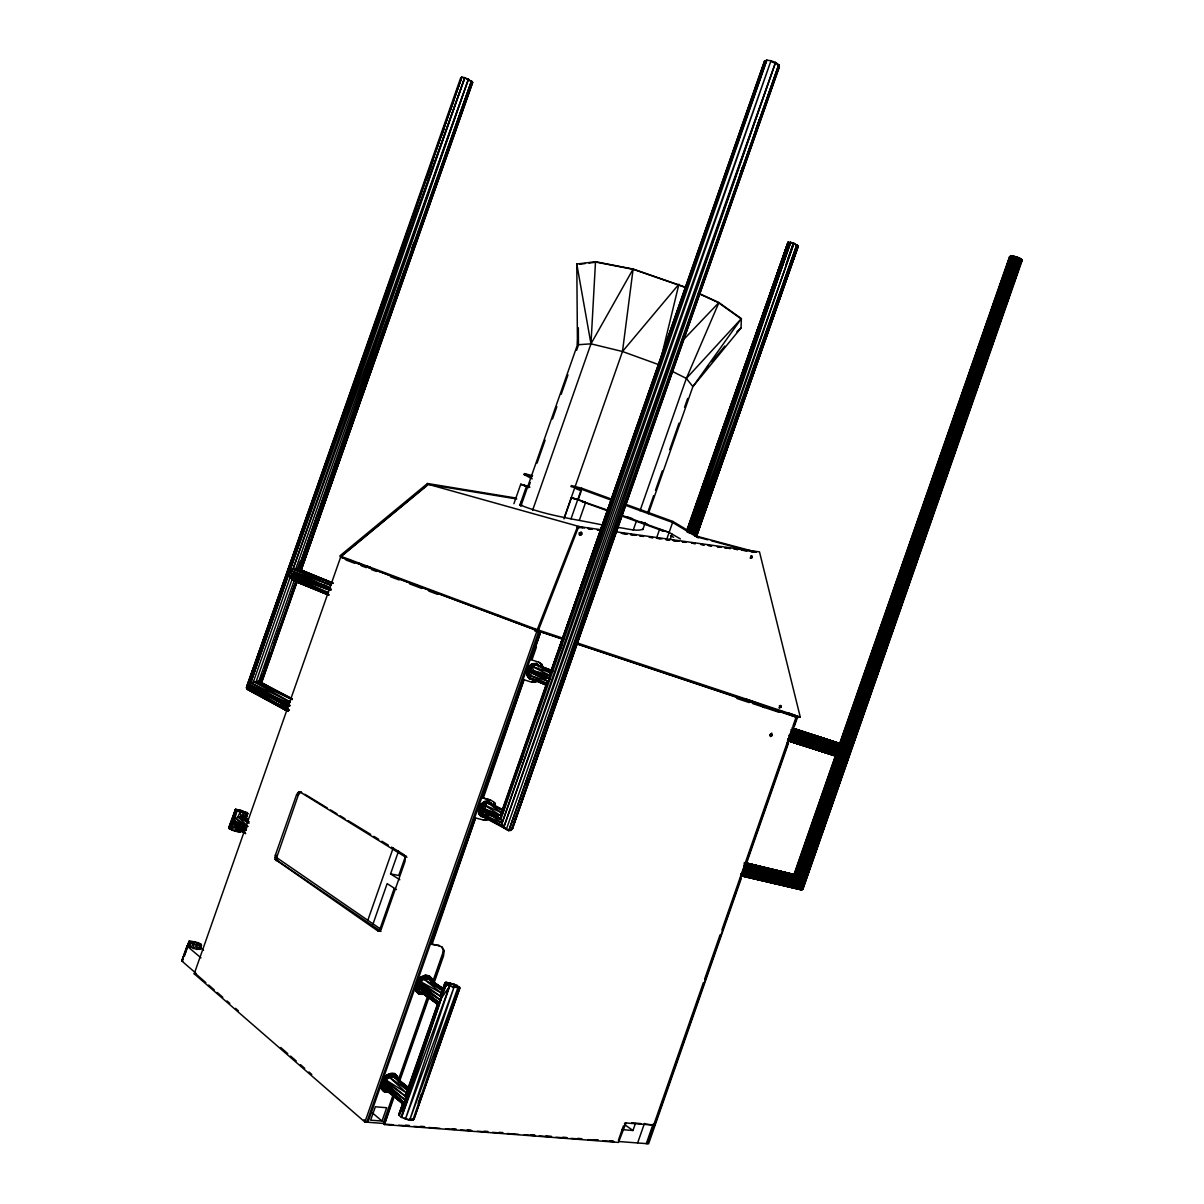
<?xml version="1.0" encoding="UTF-8"?>
<svg xmlns="http://www.w3.org/2000/svg" width="1204" height="1204" viewBox="0 0 1204 1204"><rect width="100%" height="100%" fill="white"/><g stroke="black" fill="none" stroke-linecap="round" stroke-linejoin="round"><path stroke-width="1.5" d="M531.295 668.942L530.242 665.646L526.976 670.748L527.021 675.354L529.173 678.74L532.755 679.854L529.64 678.574L527.021 675.354L526.976 670.748L529.053 666.399L532.619 663.705L536.487 663.524L539.467 665.872L536.382 663.916L532.619 663.705C526.885 664.804 524.899 679.974 530.798 677.566M542.387 674.406L541.063 676.513L541.619 674.089L549.746 675.339L550.077 678.8L546.631 683.285L501.315 812.655C499.374 819.202 502.459 827.645 508.795 830.594L510.947 830.369L512.468 828.653L779.349 66.671L778.762 64.73L775.557 62.457L770.981 60.727L766.767 60.2L764.555 61.073L549.746 675.339L542.387 674.406L533.297 670.703L532.364 671.847C534.907 677.13 545.186 676.377 550.077 678.8C541.394 669.304 535.915 676.723 547.73 681.088L500.623 815.559L492.511 813.663L492.165 816.056L500.894 819.247L766.767 60.2L502.068 823.16L480.411 813.121L480.802 808.501L483.466 804.422L487.394 802.451L503.453 809.946M488.809 804.061L488.267 801.157L491.337 803.279L488.162 801.548L484.309 801.578L480.697 804.453L478.59 808.832L478.665 813.332L480.908 816.523L484.339 817.019M552.245 670.643L535.705 664.548L531.852 666.309L534.185 671.802L533.598 673.051L528.812 675.008L530.783 678.589L545.397 684.805M492.737 816.177C496.454 811.33 484.234 809.419 480.802 808.501C486.04 814.265 493.836 816.583 500.894 819.247L493.008 813.663M490.72 803.113L488.267 801.157L484.971 801.729L480.697 804.453L478.59 808.832L478.665 813.332L481.374 816.327L482.518 815.349L480.321 810.593L481.073 807.493L482.954 804.844L488.147 803.098M483.466 804.422L500.623 815.559L485.257 809.449L484.038 809.856C485.167 816.643 486.822 804.377 483.466 804.422L501.315 812.655L502.851 810.969L487.394 802.451L501.315 812.655M432.552 982.283L431.649 978.325L429.06 975.767L421.265 976.775L417.773 980.116L440.544 996.295L444.938 982.885L441.356 993.059L417.773 980.116L425.313 975.21L427.164 975.616L427.766 978.325L442.997 991.058L445.977 982.163L457.159 985.293L459.808 988.138L413.95 1119.193L412.822 1120.277L409.631 1120.277L401.489 1117.372L399.141 1115.416L399.096 1113.926L402.663 1103.496L405.643 1100.426L446.293 984.36L444.938 982.885L445.977 982.163L441.356 993.059L440.709 1000.283L401.489 1117.372L406.395 1092.856L437.624 1003.7L449.619 986.136L459.808 988.138L412.822 1120.277L457.671 988.394L409.631 1120.277L453.878 987.641L405.402 1119.193L449.619 986.136L446.293 984.36L440.544 996.295L417.051 982.193L421.265 976.775L425.313 975.21L429.06 975.767L431.649 978.325L432.552 982.283L443.885 949.941M488.267 801.157L484.309 801.578L481.886 803.64L482.909 807.041L479.628 806.831C478.304 809.72 478.47 815.093 481.374 816.327M384.001 1079.371L382.601 1080.47L405.643 1100.426L399.141 1115.416L403.506 1102.051L384.046 1086.008L380.78 1085.692L381.743 1089.575L384.422 1091.938L388.23 1092.299L384.422 1091.938L381.487 1087.964L384.226 1079.04L389.494 1077.279L406.395 1092.856L383.339 1078.393L386.86 1074.946L392.865 1073.547L393.422 1076.361L408.111 1090.674L427.104 1036.433M648.369 513.747L692.887 386.604L741.032 327.924L741.363 318.608L718.923 302.58L698.922 293.385M741.679 875.88L801.187 889.801L802.978 888.958L803.203 885.873L848.579 753.523L846.698 749.023L791.479 731.475L789.237 737.901L844.29 755.931L848.579 753.523L1021.88 259.628L1018.569 257.656L1013.678 256.271L1009.584 256.618L839.128 745.156M789.508 737.209L790.998 734.922L795.257 735.162L848.113 752.018L1019.984 258.303L847.481 750.498L791.419 733.206L808.336 739.391C810.789 741.664 804.453 741.167 808.366 741.453L847.27 754.441L802.391 883.059L803.203 885.873L742.928 872.072L740.731 874.375L802.541 889.515L1021.88 259.628L802.556 888.04L828.518 813.452M794.745 737.284L795.889 736.156L795.257 735.162L795.663 736.803L794.745 737.284L847.27 754.441L790.26 736.532L795.408 737.209L848.579 753.523L808.546 739.467M460.244 114.862L470.914 84.762L300.624 571.689L472.675 82.339L464.789 77.643L287.831 571.99L288.584 574.88L328.903 589.855C330.679 585.701 327.533 591.841 329.761 588.003M790.26 736.532L845.825 755.254L801.744 881.584L744.087 868.746L761.951 874.164L802.391 883.059L800.961 880.124L744.177 866.97L742.928 872.072L803.324 887.107L741.92 873.412L803.249 888.146L740.731 874.375L802.978 888.958L1022.241 260.214M438.527 1002.059L418.495 987.701L415.41 986.874L416.75 985.835L418.601 986.242L438.527 1002.059L405.522 1096.272L383.339 1078.393L390.984 1073.231L394.777 1073.607L397.711 1077.625L396.974 1078.694L395.424 1076.271L392.82 1075.202C386.439 1075.142 382.857 1081.884 383.068 1087.558L384.633 1089.981L391.285 1093.292M578.251 328.195L577.453 344.795L520.82 506.297M580.433 533.462L579.109 534.561L580.764 534.155L580.463 532.74L581.427 532.424L581.833 534.335L579.636 535.012L580.764 534.155C583.443 534.38 578.176 535.058 581.321 534.501L579.636 535.012M328.903 589.855L319.226 585.896L318.774 584.798L319.918 583.91L318.985 585.821L287.831 571.99L250.703 682.638L246.865 686.054L247.106 689.245L287.846 711.338L247.106 689.245M761.696 873.683C763.742 875.654 758.701 875.639 760.642 875.579L803.203 885.873L759.89 875.383L761.47 875.639L761.831 873.833L748.045 870.402L743.666 870.492L742.206 872.719M492.165 816.056L492.602 813.799L483.782 808.065M748.241 870.492C743.651 878.273 781.516 873.833 748.045 870.402L802.391 883.059L744.087 868.746L747.518 870.537C744.96 873.382 749.174 872.825 748.045 870.402M427.164 975.616L430.159 977.031L431.92 979.981L431.213 980.974L429.708 978.446L427.134 977.242L424.004 977.603L420.948 979.469L417.728 986.031L417.487 989.357L419.007 991.87L421.596 993.059L424.711 992.683L418.766 993.917L416.132 991.389L415.214 987.4L423.898 979.078L429.708 978.446L431.724 982.705M685.588 287.259L633.123 269.049L595.513 261.719L590.968 343.832L532.574 510.376M541.83 674.18L540.912 675.068C539.257 672.088 529.263 674.36 533.839 670.824L549.746 675.339L766.767 60.2M245.992 830.158L233.38 822.738L229.392 828.834L232.673 819.518L240.845 816.357L243.374 816.478L245.827 818.524L247.813 813.422L240.093 812.098L235.337 809.705L232.673 819.518L233.38 822.738L234.84 825.643L239.039 828.849L238.708 832.114L240.875 832.22L241.116 828.653L238.708 832.114L231.86 830.098L228.715 827.916L235.653 809.148L247.091 812.549L247.813 813.422L245.977 818.464M484.158 811.767C484.76 805.867 484.836 814.039 480.411 813.121L482.458 816.508L508.795 830.594L778.762 64.73L512.468 828.653L513.145 825.733M288.268 706.477L287.636 704.912L289.547 704.822M423.522 976.038L423.898 979.078L441.356 993.059M541.619 676.618L542.402 675.67L550.077 678.8L541.063 676.513L540.912 675.068M247.994 819.563L243.374 816.478L243.659 813.167L240.845 816.357L248.28 820.541M287.651 706.477L287.891 704.596L250.703 682.638L288.584 574.88L319.226 585.896L287.831 571.99L293.023 569.101L464.789 77.643L461.794 77.191L248.37 684.233L287.906 706.537L278.335 701.496L278.726 699.509L279.945 699.93L279.945 701.887M546.631 683.285L530.783 678.589L546.962 685.076L546.631 683.285L528.812 675.008L529.218 670.312L531.852 666.309L550.348 672.69L551.793 671.26L535.705 664.548L550.348 672.69L673.382 323.545M400.902 1101.6L380.961 1085.165L382.315 1084.112L382.059 1082.035L384.934 1080.033L384.226 1079.04L386.86 1074.946L389.163 1074.119L389.494 1077.279C385.4 1079.762 382.36 1085 385.175 1089.575L402.663 1103.496L384.046 1086.008L381.487 1087.964L380.78 1085.692M764.284 706.372L764.179 707.44L762.794 705.875L765.714 706.868M791.404 730.813L790.998 734.922L794.535 737.209M744.102 866.278L743.666 870.492L747.082 872.313L803.203 885.873L761.711 875.504L761.485 873.592L748.361 870.612L747.518 872.554M289.637 706.206L288.358 704.475L287.906 706.537M287.425 706.131L278.575 701.541L278.32 699.945L279.268 699.569L248.37 684.233L278.365 701.3L288.057 708.9M432.958 983.788L442.921 955.389L443.493 950.784L441.958 947.096L444.125 951.22L443.554 955.81L433.696 983.939M564.27 517.63L622.483 351.508L633.123 269.049L590.968 343.832L577.453 344.795L576.791 264.037L595.513 261.719M200.421 947.337L200.857 944.147L198.434 942.747L189.329 940.986L182.286 960.009L183.369 959.422M329.098 587.988L320.144 584.346L318.985 585.821L319.06 584.151L328.662 588.621L329.369 587.838M245.827 818.524L246.534 813.663L243.374 816.478M195.951 973.253L181.729 960.927L186.981 946.013L188.155 946.178L190.488 943.153L190.322 947.473L193.558 944.523L193.438 948.647L197.14 945.516L196.673 949.384L200.09 945.802L199.142 949.489L201.474 945.29L193.558 944.523L188.908 941.829L188.155 946.178L196.673 949.384L200.195 948.933L201.474 945.29L200.857 944.147M279.779 699.9L288.313 704.521M795.137 737.089L795.468 735.238M278.29 700.924L278.591 699.554L248.37 684.233L278.335 701.496M808.215 741.318L808.787 739.993L807.839 741.513M542.688 674.707C536.006 670.718 535.058 672.404 531.34 672.84M485.859 809.825L485.694 812.128L482.985 811.15M486.145 817.365L482.458 816.508L503.994 826.696L770.981 60.727L502.068 823.16L491.834 815.605L492.602 813.799M415.214 987.4L417.683 992.683L420.708 994.068L424.35 993.631L418.766 993.917L416.132 991.389L418.435 981.109M276.619 857.715L298.321 795.031L300.488 792.247L301.662 792.322L298.773 791.856L296.59 794.64L275.31 855.246L275.084 859.31L377.77 930.873L380.961 931.399L277.612 860.83L276.619 857.715L274.888 857.383M320.038 585.43L320.821 584.271L318.142 583.88L320.55 584.407M246.052 817.11L247.091 812.549L246.007 815.65M419.955 978.205L420.948 979.469L420.452 982.103L418.826 982.84L418.495 987.701L419.594 991.374L437.624 1003.7L418.495 987.701L415.907 989.748M659.852 363.111L678.921 284.204L622.483 351.508L590.968 343.832L576.791 264.037M530.678 676.016L529.173 675.489L529.444 669.439L533.808 665.406L533.267 663.901L530.242 665.646M278.35 701.27L279.042 699.509M464.789 77.643L290.194 570.29L329.61 587.853L328.662 589.779L328.662 588.621M807.252 740.927L807.749 739.482L795.573 735.403L808.336 739.391L808.531 741.318L847.27 754.441L794.309 737.044L794.745 735.268L791.419 733.206L848.113 752.018L1021.112 258.98L1013.994 256.317L1009.494 256.888M742.928 872.072L760.537 875.489L760.973 873.728M806.755 741.107L807.493 741.363L807.327 739.015M245.736 826.546L235.051 817.998L236.992 810.804L232.673 819.518L246.218 830.038M288.614 705.98C290.465 699.735 251.455 690.524 248.37 684.233L278.274 700.577M287.681 706.281L278.952 701.481L279.463 700.307L287.891 704.596M806.906 741.137L795.408 737.209L795.724 735.794L807.432 740.024L795.483 736.637M533.267 663.901L536.487 663.524L536.382 665.421M764.45 707.576L764.736 706.597L762.794 705.875M328.587 589.012C306.523 583.293 328.662 582.104 330.483 590.065M528.812 675.008L547.73 681.088L532.996 673.202C531.024 672.193 534.531 669.078 534.079 672.283M232.071 820.932L235.141 810.819M185.642 952.334L188.908 941.829M229.392 828.834L235.337 809.705M765.879 62.563L766.361 61.088M184.453 956.066L189.329 940.986L182.286 960.009M429.708 978.446L430.159 977.031M408.562 1088.055L396.447 1077.956L394.777 1073.607L389.163 1074.119M690.644 533.252L790.592 242.335L793.933 243.283L798.282 245.947L696.634 536.066M413.95 1119.193L459.612 986.994L448.189 1018.704M330.995 585.219L293.023 569.101L468.506 79.028L298.276 568.92L332.68 582.947M484.429 811.827L480.411 813.121L503.994 826.696L775.557 62.457L508.795 830.594L489.381 819.262M687.273 532.409L788.108 242.185L790.592 242.335L689.109 533.161M699.659 498.321L706.447 478.786M718.803 443.283L720.654 437.955M727.442 418.435L730.527 409.556M742.868 374.053L754.592 340.311M758.294 329.67L780.523 265.753M787.928 244.457L742.657 373.767M791.585 248.686L793.436 243.358L790.411 242.591M693.143 534.034L793.933 243.283L691.728 533.553M695.686 535.991L796.867 244.668L694.106 534.486M897.07 582.886L900.156 574.007M923.588 506.478L931.595 483.361M941.453 454.931L956.864 410.504M959.332 403.4L964.886 387.402M967.971 378.507L982.148 337.647M985.85 326.976L1009.268 259.447L985.805 326.781M791.479 731.475L847.481 750.498L1018.569 257.656L846.698 749.023L841.897 744.192L792.443 728.179L841.43 744.057L1010.969 256.091L840.226 744.087L823.596 739.512M802.12 860.348L803.971 855.021M841.43 744.057L1012.188 256.091L842.364 744.403L793.165 728.54L843.854 745.442L1015.303 256.602L844.862 746.45L791.194 729.865L846.698 749.023L1016.974 257.069L844.862 746.45L792.322 729.052L843.854 745.442L1013.678 256.271L842.364 744.403L792.051 727.893M835.892 786.618L843.869 763.562M290.074 702.022L250.703 682.638L461.794 77.191L460.68 77.869L246.429 687.815L287.952 711.278M332.786 583.413L293.023 569.101L298.276 568.92L471.532 80.819L300.518 571.539L472.675 82.339L471.547 82.986M538.459 666.881L538.88 665.677L536.487 663.524M600.931 573.586L513.762 823.957L779.349 66.671M607.117 555.827L617.622 525.651M621.941 513.22L626.276 500.789M631.212 486.582L642.966 452.839M654.088 420.888L659.657 404.905M687.349 529.865L788.108 242.185L687.063 530.633M688.658 528.436L699.193 498.26M702.925 487.605L708.509 471.637M711.609 462.757L720.293 437.91M727.126 418.39L740.144 381.111M742.627 374.023L781.095 263.977M696.604 535.584L798.282 245.947L696.348 536.593M618.389 1140.323L623.461 1125.785M393.783 1095.64L384.437 1124.566L618.465 1142.415L626.02 1122.986L654.524 1125.183L796.882 717.479M771.764 734.244L770.68 733.898L770.68 735.915L771.614 735.975L772.05 734.711L770.68 733.898L769.898 735.509L771.087 736.171L769.898 735.509M621.731 1129.578L632.973 1130.511L635.441 1123.422M770.545 736.592L771.779 733.04M637.623 1142.957L644.441 1123.422M646.307 1143.619L653.125 1124.1M647.165 1143.695L703.392 982.63M704.641 979.093L720.082 934.846M721.918 929.834L791.148 731.325M796.085 717.163L792.924 726.223L794.249 726.659L797.409 717.599L780.297 711.368M793.933 874.766L835.817 754.712M835.997 754.788L794.008 875.127L797.153 875.669L800.961 880.124L844.29 755.931L788.018 738.94L841.25 756.789L844.29 755.931M839.594 744.478L1010.081 256.271L840.226 744.087L794.61 729.504M794.61 875.248L805.145 845.057M806.394 841.506L814.446 818.419M816.297 813.091L826.832 782.901M833.033 765.127L836.133 756.247M842.544 737.886L864.156 675.865M869.092 661.688L895.024 587.266M896.875 581.938L912.316 537.646M914.784 530.558L938.262 463.224M941.347 454.359L984.571 330.317M806.755 841.31L814.807 818.223M824.725 789.809L831.543 770.274M833.394 764.946L835.26 759.619M851.363 713.445L856.932 697.462M869.333 661.944L878.619 635.321M887.303 610.458L892.871 594.475M897.206 582.044L899.072 576.716M915.175 530.543L920.759 514.559M933.145 479.041L942.431 452.403M949.866 431.107L954.2 418.676M959.784 402.693L962.884 393.813M977.753 351.192L984.571 331.657M1006.243 269.5L995.723 299.691L1005.039 273.037M836.765 756.157L795.347 874.826L746.721 863.163L795.769 874.932L837.126 756.398L836.238 755.54L794.61 874.841L745.938 863.328L781.516 872.087M1010.969 256.091L841.009 743.997L792.503 728.239M807.568 840.633L799.546 863.689L805.175 847.691M828.548 780.327L831.633 771.448M855.081 704.054L856.932 698.726M872.975 652.613L877.295 640.197M950.106 430.897L955.66 414.928M968.016 379.456L969.867 374.143M977.889 351.086L979.74 345.759M825.733 752.109L834.477 754.968L789.99 741.077L837.563 756.609L796.205 875.112L745.396 862.801M841.897 744.192L1012.188 256.091M841.25 756.789L788.439 740.144L839.85 756.925L798.132 876.497L744.222 863.087L796.672 875.353L838.059 756.759L841.25 756.789L799.125 877.535L743.906 865.3L800.961 880.124M1016.974 257.069L845.825 747.669L791.194 729.865M760.988 875.729L803.203 885.873L761.65 875.579L802.887 884.519L1021.112 258.98L1022.271 260.41L1020.977 261.163M806.183 875.639L808.034 870.326M814.235 852.567L816.086 847.24M817.937 841.912L824.755 822.392M834.673 793.918L836.539 788.59M879.236 666.173L882.442 657.173M896.092 618.119L900.426 605.687M941.995 486.702L946.103 474.436M957.496 442.319L963.08 426.336L961.108 431.634M977.964 383.715L981.064 374.835M987.581 355.496L991.915 343.065M1007.733 298.472L1004.693 307.351M1018.9 266.52L1020.766 261.193M802.195 887.845L810.232 864.773M825.056 822.181L828.156 813.317M831.196 804.573L836.81 788.469M847.932 756.518L855.969 733.447M870.808 690.855L873.893 681.991M875.639 676.994L882.427 657.504M893.669 625.207L900.472 605.687M907.124 586.634L910.209 577.769M916.545 559.544L918.396 554.216M923.784 538.79L926.869 529.941M940.655 490.329L946.209 474.361M951.551 459.055L953.402 453.742M988.86 351.914L991.961 343.035M997.228 327.94L999.079 322.627M831.603 804.573L855.096 737.089M857.564 729.985L873.02 685.588M880.44 664.292L890.945 634.102M894.045 625.222L900.833 605.687M903.316 598.584L917.523 557.738M926.177 532.875L935.463 506.237M942.25 486.702L945.351 477.822M949.053 467.182L953.387 454.751M955.239 449.423L963.275 426.336M971.929 401.474L981.2 374.835M994.805 335.765L999.124 323.334M1021.88 259.628L802.541 889.515L741.228 875.353L801.924 889.801L741.739 875.895L800.765 889.696L799.862 889.259M263.842 641.416L268.191 629.03M279.403 597.154L285.002 581.216M302.415 531.641L304.281 526.329M317.976 487.379L323.575 471.441M333.538 443.102L337.888 430.716M357.799 374.053L360.914 365.203M372.111 333.327L378.959 313.853M387.658 289.065L390.773 280.201M411.934 220.001L416.283 207.615M433.079 159.801L426.246 179.276L433.049 159.846M443.659 129.701L441.793 135.014L443.644 129.731M450.507 110.226L453.607 101.392M426.336 179.471L430.686 167.055M297.644 568.574L300.127 561.485M250.703 682.638L258.8 681.223L294.062 580.945L306.298 585.34M292.166 699.479L258.8 681.223L260.485 682.126L264.88 669.74L260.531 682.141L261.148 683.556L292.166 698.937M274.813 641.371L279.162 628.955L273.624 644.877M299.916 569.943L471.532 80.819M260.485 682.126L296.018 581.035M302.535 562.99L310.632 539.934M319.361 515.101L326.224 495.596M329.339 486.717L333.704 474.301M337.451 463.66L349.295 429.963M354.277 415.771L363.623 389.163M372.352 364.33L377.966 348.362M389.193 316.441L392.308 307.577M399.156 288.057L401.037 282.744M411 254.36L416.614 238.392M424.094 217.111L432.206 194.055L426.547 210.083M442.184 165.67L446.549 153.254M460.259 114.23L462.11 108.932M468.988 89.397L470.854 84.084M260.41 683.586L269.771 656.978M271.622 651.695L292.828 591.375M294.077 587.823L295.943 582.51M300.278 570.199L308.405 547.067M312.137 536.442L323.966 502.79M325.802 497.553L347.008 437.248M348.257 433.711L362.57 392.971M366.317 382.345L378.146 348.678M381.232 339.874L401.188 283.151M402.422 279.599L416.75 238.859M421.716 224.727L432.311 194.581M435.427 185.747L455.353 129.039L445.811 155.602M457.836 121.965L470.93 84.762M261.148 683.556L296.921 581.773M261.298 683.556L297.147 581.562M193.227 945.05L194.416 941.678L200.376 945.02L192.7 943.891L189.961 941.588L194.416 941.678M196.433 946.103L197.622 942.732M584.452 527.999L428.203 484.294L340.973 556.338L537.481 629.722L538.805 631.122L366.814 1122.188L364.902 1122.038L194.22 973.795L340.657 557.076L539.919 631.528L562.945 639.219M367.747 920.473L393.257 847.766M513.912 503.723L520.745 484.204L529.895 487.168M532.213 478.891L524.131 474.572L524.477 473.608L532.604 475.685M372.834 924.446L387.161 883.616L396.387 889.56M399.818 879.763L390.563 873.893L398.554 851.123M519.827 505.304L526.675 485.769M519.993 505.439L521.242 501.902M528.421 487.74L530.272 482.443M537.074 463.058L545.111 440.152M552.516 418.992L556.85 406.651M561.169 394.325L567.972 374.926M576.626 350.259L578.477 344.976L578.341 328.12M379.847 929.383L394.099 888.718M405.582 855.984L398.735 875.489L390.563 873.893M564.014 518.834L571.448 497.628L607.689 510.15M571.027 518.804L581.728 488.237L611.557 499.103M578.612 498.531L580.87 492.09M364.902 1122.038L537.119 630.595L340.657 557.076M539.919 631.528L367.957 1122.263L383.098 1123.437L393.407 1094.03M579.365 520.233L585.58 502.489L577.845 499.329M431.333 944.086L439.34 945.727L431.333 944.086L475.52 817.967L483.391 819.999L487.244 819.819L483.391 819.999M482.563 797.891L490.404 799.983L482.563 797.891L523.966 679.733L531.671 682.186L535.434 682.247L537.902 680.952M530.994 659.687L540.746 631.844L530.994 659.687L538.685 662.185L541.74 664.262L543.486 667.889M431.965 944.508L475.52 817.967M483.225 798.237L523.966 679.733M532.318 658.799L536.397 647.12M381.999 1121.059L386.665 1107.74L375.347 1106.777L370.651 1120.187L381.999 1121.059L372.036 1112.556M397.982 1080.951L427.751 995.964M494.031 806.77L495.356 803.008M398.75 1081.448L428.609 996.22M384.437 1124.566L394.28 1096.438M399.216 1082.381L429.392 996.25M503.483 809.193L506.583 800.329M510.315 789.689L528.947 736.502M534.531 720.549L545.096 690.404M552.41 669.484L556.775 657.083M559.89 648.219L568.589 623.386M576.686 600.329L587.251 570.184M593.482 552.455L605.296 518.758M609.028 508.118L613.393 495.702M617.742 483.301L624.59 463.781M634.538 435.412L642.62 412.355M651.334 387.537L660.665 360.929M668.13 339.663L671.245 330.784M676.844 314.831L679.959 305.966M692.39 270.494L697.989 254.541M709.201 222.62L717.283 199.563M725.997 174.746L727.863 169.418M751.492 102.039L754.607 93.175M613.062 497.237L616.162 488.403M634.689 435.487L639.023 423.131M651.379 387.838L653.23 382.556M502.264 813.994L505.364 805.145M520.324 763.216L523.424 754.351M537.104 715.357L538.971 710.029M560.086 649.754L561.952 644.426M579.35 594.776L581.216 589.463M429.557 1029.435L432.627 1020.676M406.862 1095.535L411.166 1083.239M415.47 1070.958L425.915 1041.114M441.898 995.482L444.968 986.708M446.232 986.211L447.467 982.66L454.495 984.42L458.754 987.355L450.446 986.136L446.202 983.186L447.467 982.66M449.393 986.678L450.642 983.141M506.357 829.315L775.557 62.457M453.261 987.957L454.495 984.42M740.791 172.473L742.657 167.145L739.632 176.07M526.449 784.722L528.315 779.394M564.977 674.692L568.092 665.827M622.784 509.668L625.899 500.804M680.591 344.645L683.691 335.781M510.947 830.369L778.762 64.73M418.194 1103.135L421.265 1094.361M443.388 1031.211L446.458 1022.437M633.229 530.151L636.314 521.332M640.016 510.752L686.355 378.417L718.923 302.58L682.698 340.521M648.068 511.565L653.637 495.657M655.488 490.359L662.29 470.914M669.71 449.709L678.996 423.191M684.564 407.298L687.665 398.449M642.816 529.64L645.284 522.581M657.113 536.427L659.596 529.339L669.123 532.439L680.441 538.956M666.64 539.527L672.961 521.467L625.598 504.22M670.192 539.437L672.043 534.124M687.002 529.775L788.108 242.185M688.688 527.879L697.989 501.315M698.395 500.849L738.925 384.392M773.179 287.906L776.279 279.027M785.986 264.594L793.436 243.358L797.394 245.782L796.461 246.293M695.054 535.675L796.867 244.668M697.432 530.844L699.298 525.531M704.882 509.593L707.982 500.744M716.681 475.956L725.982 449.393M737.164 417.517L742.748 401.594L737.179 417.653M747.097 389.193L751.447 376.807L745.863 392.835M768.212 328.993L756.413 362.63L768.212 329.053M786.212 277.642L776.279 306.132M794.911 252.855L788.078 272.405M696.198 534.591L699.313 525.727M701.164 520.414L707.997 500.924M716.696 476.122L725.997 449.543M697.417 531.596L707.967 501.421M714.8 481.886L716.666 476.558M717.9 473.006L725.982 449.935M727.833 444.607L734.666 425.072M737.149 417.984L751.431 377.153M757.647 359.394L768.197 329.219M672.961 521.467L698.636 536.924L698.305 537.872L672.615 522.476L625.237 505.228M795.844 874.33L797.71 869.002M817.606 812.188L820.707 803.309M1013.678 256.271L842.86 744.689L793.195 728.555M822.633 825.598L829.466 806.078M943.078 483.12L944.944 477.792M289.141 710.074L246.865 686.054L461.794 77.191M256.136 662.968L248.039 685.994L254.917 666.489M274.196 611.587L262.367 645.254L271.803 618.6M287.906 572.622L292.271 560.221M302.234 531.867L310.331 508.841M317.811 487.59L323.409 471.637M326.525 462.787L328.391 457.46M342.102 418.495L346.466 406.094M357.678 374.203L363.277 358.265M372.006 333.463L377.604 317.51M387.583 289.171L389.449 283.858M396.297 264.368L399.412 255.504M411.873 220.076L417.472 204.138M276.815 604.408L282.443 588.455M284.325 583.127L287.455 574.263M291.202 563.622L294.333 554.758M295.176 552.741L298.291 543.877M298.712 542.342L303.092 529.926M333.749 443.027L335.615 437.699M349.386 398.69L351.267 393.362M249.288 684.489L252.404 675.61M356.58 379.305L359.695 370.441M290.179 701.857L253.502 681.494L290.029 577.604L288.584 574.88L328.541 592.564L290.029 577.604L294.062 580.945L328.602 595.062M468.506 79.028L295.853 568.619L332.906 583.278M259.357 682.728L262.472 673.879M264.338 668.566L269.952 652.643M299.239 569.492L301.105 564.179M366.543 378.402L368.409 373.105M378.372 344.795L386.484 321.784M395.198 297.027L404.559 270.479M412.084 250.733L416.449 238.332M427.706 206.411L432.086 194.01M444.592 158.537L446.473 153.224M290.48 596.958L294.845 584.542M301.722 565.022L303.589 559.694M307.336 549.039L310.451 540.175M313.582 531.295L317.946 518.879M324.192 501.12L333.553 474.511M341.033 453.216L349.145 430.144M357.889 405.296L363.503 389.328M374.745 357.377L379.109 344.961M384.723 328.978L386.604 323.665M391.586 309.458L393.467 304.145M396.583 295.266L402.196 279.298M409.691 258.002L416.554 238.482M443.388 162.164L446.518 153.299M676.497 314.695L688.372 281.014M692.119 270.388L705.228 233.17M708.975 222.529L722.099 185.311M725.846 174.67L728.962 165.821M734.591 149.868L738.955 137.452M751.447 102.009L755.811 89.608M689.907 524.372L696.8 504.867M706.823 476.498L712.452 460.53M723.739 428.609L728.119 416.193M688.688 530.678L790.592 242.335M696.619 533.733L699.735 524.869M702.218 517.78L716.561 477.025M720.308 466.384L734.636 425.629M738.383 414.989L797.605 246.624M797.183 874.555L799.682 867.482M844.079 741.845L845.961 736.532M347.249 403.054L246.429 687.815L289.126 710.134M349.13 397.741L357.272 374.76M364.782 353.524L372.924 330.543M380.449 309.308L388.591 286.326M412.099 247.768L413.98 242.455M435.141 185.717L439.535 173.316M787.792 259.296L793.436 243.358M436.149 1052.191L438.045 1046.908M442.485 1034.567L446.925 1022.226M401.489 1117.372L449.619 986.136M235.653 809.148L228.715 827.916L230.024 827.66M563.638 639.399L536.924 630.535L577.453 526.885L578.688 528.3M536.924 630.535L538.504 630.053L578.688 526.569L600.826 529.67M248.144 819.382L245.119 817.245L246.534 813.663M245.165 833.048L239.039 828.849L235.337 831.317L236.827 827.78L245.511 833.454L234.84 825.643L231.86 830.098L233.38 822.738L244.638 830.384M402.542 1106.13L399.096 1113.926L403.506 1102.051L384.151 1084.563L382.315 1084.112L386.002 1080.394L386.544 1077.67L385.536 1076.421M279.463 700.307C290.841 705.71 290.284 708.208 279.283 700.984L287.831 705.062L279.433 699.75L289.878 702.654M748.452 871.636L760.386 874.962L748.557 871.32M626.02 1122.986L624.575 1123.197L624.68 1124.626M532.529 679.477L533.191 678.319M328.662 589.779L329.61 587.853M418.826 982.84L416.75 985.835L416.494 983.758L419.353 981.772L418.661 980.778L423.898 979.078L442.997 991.058M479.628 806.831L481.886 803.64M780.222 705.544L781.08 707.335L780.222 705.544L779.214 706.011L780.689 705.574L779.635 707.26L781.08 707.335L778.973 707.862L780.222 707.26M788.801 735.734L789.719 734.455M580.418 533.703L581.427 532.424L579.44 532.86L580.855 532.334L580.478 534.456L581.893 532.981M751.326 555.676L752.169 557.482L751.326 555.676L750.784 557.572L752.169 557.482L750.107 558.084L751.311 557.332M541.063 676.513L550.077 678.8L542.522 674.752L542.282 676.768M706.056 368.951L708.403 366.091M711.91 361.802L724.808 346.105M381.487 1087.964L383.323 1090.794L386.394 1092.013L387.267 1091.035M686.355 378.417L741.363 318.608L692.887 386.604L686.355 378.417L672.088 371.268M417.592 987.325L418.601 986.242L440.709 1000.283L419.594 983.397M383.158 1085.602L384.151 1084.563L405.643 1100.426L384.497 1083.103L384.392 1081.117M384.497 1083.103L381.969 1085.481M736.893 331.747L741.032 327.924M794.173 736.697L794.505 734.952M521.678 504.943L521.182 505.379C547.218 515.824 575.828 519.285 603.234 525.11M769.868 734.861L772.05 734.711L771.147 734.049M417.683 992.683L419.594 991.374L428.82 996.957M761.169 875.594L761.966 874.179L802.887 884.519L761.726 875.022M427.48 483.496L339.874 555.887L340.491 557.031L428.188 484.58L427.48 483.496L516.26 498.08M482.849 806.71L486.16 804.001M383.323 1090.794L385.175 1089.575M412.671 1118.922L408.081 1119.524L404.168 1118.245M532.74 673.111L540.822 675.549M541.634 676.422L550.077 678.8L542.522 674.752M397.516 1080.334L398.358 1079.868L397.44 1076L392.865 1073.547M494.287 816.327L493.219 815.304L494.227 813.964M752.184 556.248L750.784 557.572M527.668 676.076L529.173 675.489M479.327 814.009L482.337 813.994M1010.592 257.069L1015.408 256.949M578.688 526.569L577.137 527.126L582.676 527.909M781.08 706.056L779.635 707.26M578.989 533.146L580.463 532.74M615.59 531.747L759.498 551.899L800.254 717.057L798.673 717.403L576.099 643.538M386.394 1092.013L390.096 1091.411M531.295 672.404L533.823 672.073M492.045 814.13L485.588 810.518M484.038 809.856L480.802 808.501L484.008 811.21M579.666 264.218L585.219 263.525M588.922 263.074L596.341 262.171L631.694 269.049M482.954 804.844L485.648 804.528L484.971 801.729M540.686 676.046L533.312 673.036M532.364 672.645L529.218 670.312L533.839 670.824M240.198 831.693L232.658 830.188L229.813 828.217L231.258 828.081M395.424 1076.271L389.494 1077.279L408.111 1090.674M328.406 589.403L319.391 585.716M318.744 585.46L287.831 571.99L319.918 583.91L290.194 570.29L331.055 585.415M478.71 810.578L481.645 810.668M527.066 672.539L528.676 672.554M580.027 527.051L578.612 526.78M759.799 875.157L762.689 875.308M405.567 1125.153L409.3 1125.439M420.527 1126.297L424.275 1126.583M452.343 1128.75L456.09 1129.036M467.318 1129.894L471.065 1130.18M484.158 1131.188L487.906 1131.474M499.133 1132.332L502.881 1132.618M530.949 1134.77L534.696 1135.056M545.924 1135.929L551.537 1136.35M562.765 1137.208L566.512 1137.494M577.739 1138.367L581.472 1138.653M594.58 1139.661L598.328 1139.947M609.555 1140.805L613.287 1141.091M618.901 1141.527L648.61 1143.8L741.122 878.83L739.753 878.514M383.82 1124.054L393.181 1124.762M398.81 1125.198L408.156 1125.906M413.785 1126.342L425.012 1127.2M428.759 1127.486L439.987 1128.344M445.6 1128.78L454.962 1129.487M460.575 1129.924L471.802 1130.782M477.431 1131.203L486.792 1131.926M492.406 1132.347L501.767 1133.069M507.381 1133.491L518.608 1134.349M524.222 1134.785L535.449 1135.643M539.196 1135.929L550.424 1136.787M556.052 1137.223L567.28 1138.081M571.027 1138.367L582.254 1139.225M587.868 1139.646L597.229 1140.369M602.843 1140.79L614.07 1141.648M631.739 1122.805L640.964 1123.603M644.652 1123.934L654.524 1125.183M532.996 673.202L529.218 670.312L533.297 670.703M531.28 672.72L533.793 673.006M194.22 973.795L195.981 974.036L205.854 982.599M588.214 528.676L591.901 529.188M597.44 529.971L601.127 530.482M621.414 533.312L626.953 534.079M630.64 534.606L634.342 535.118M639.866 535.885L643.568 536.397L639.881 535.78M656.481 538.203L660.168 538.715M665.707 539.497L669.394 540.009M678.62 541.303L673.081 540.521L678.695 541.243M695.22 543.621L691.532 543.094L695.325 543.576M700.758 544.389L704.445 544.9L700.863 544.358M708.148 545.412L711.835 545.939L708.253 545.397M717.373 546.706L721.061 547.218M724.748 547.73L730.286 548.512M737.661 549.536L733.973 549.024L737.826 549.551M741.348 550.047L746.886 550.83M750.574 551.342L756.112 552.109M318.217 583.88L321.062 584.286M588.139 528.526L591.841 529.038M597.38 529.82L601.082 530.332M621.399 533.191L626.953 533.974M630.64 534.486L636.194 535.268M656.511 538.128L662.065 538.895M665.752 539.422L669.454 539.934M717.494 546.691L721.196 547.203M724.883 547.73L730.422 548.512M741.513 550.062L747.052 550.845M750.754 551.357L756.293 552.139L694.798 535.69M181.729 960.927L182.918 961.093M616.614 527.382C624.635 527.728 635.983 531.942 642.74 529.293M532.74 672.991L529.218 670.312L533.146 670.944M429.587 484.625L516.757 498.983M377.77 930.873L380.539 930.105L381.623 928.164L405.056 861.327L405.176 856.857L299.947 791.946M389.644 1075.699L396.447 1077.956L408.803 1087.829M747.097 871.094L743.666 870.492L746.931 871.786M793.812 736.923L807.387 741.258L795.453 737.164M275.084 859.31L276.83 859.641M275.866 860.499L277.612 860.83M275.31 855.246L277.055 855.592M424.004 977.603L430.731 980.086L443.087 988.559L427.766 978.325L443.779 989.568M746.525 870.838L750.167 871.561M420.708 994.068L422.514 994.444M405.176 856.857L406.967 857.233M404.183 855.547L405.989 855.924M745.457 872.163L749.038 872.915M485.257 809.449L480.802 808.501L483.782 810.593M746.329 872.208L747.323 872.448L746.585 872.223M297.554 792.849L299.269 793.24M296.59 794.64L298.321 795.031M298.773 791.856L300.488 792.247M757.226 878.769L750.062 877.144L798.086 888.838M764.796 868.445L770.274 869.709M784.873 873.05L792.187 874.721L785.083 872.96M761.801 873.803L802.391 883.059L761.485 873.592M798.132 876.497L745.141 864.231L799.125 877.535M288.253 704.536L279.433 699.75L288.764 704.716M748.527 871.485L760.567 874.285M744.824 876.045L766.647 881.208M770.289 882.065L799.396 888.943M744.253 863.072L797.153 875.669L838.601 756.864L788.876 740.927L839.85 756.925M750.062 871.816L746.48 870.959L750.107 872.072M761.891 874.811L802.887 884.519M743.906 865.3L800.073 878.769L842.755 756.458L788.018 738.94M531.431 672.901L534.23 673.578M280.442 699.87L277.688 699.208L280.216 699.84M745.592 861.778L746.962 862.109L788.409 743.365L787.085 742.943M745.502 862.847L796.672 875.353M761.53 875.594L803.203 885.873M760.386 874.962L748.211 871.937L760.04 875.398M746.42 872.208L747.187 872.388M480.411 813.121L492.436 816.116M744.177 866.97L801.744 881.584M571.238 485.558L581.728 488.237M524.131 474.572L532.258 476.649M570.892 486.566L581.381 489.245L611.211 500.111M794.339 735.794L790.998 734.922L794.158 736.487M289.02 705.198L289.908 705.439M288.825 705.559L289.712 705.785M526.84 485.934L522.1 484.67L528.21 487.153M572.863 498.11L577.98 499.464M532.514 672.163L529.218 670.312L532.74 671.079M582.375 501.647L585.58 502.489M695.084 535.976L698.636 536.924M696.935 536.909L707.786 539.813M711.398 540.792L752.982 551.974M643.267 523.048L646.819 524.011M484.595 809.524L480.802 808.501L484.053 810.247M661.312 530.332L664.442 531.175M793.767 735.629L797.334 736.637M770.891 61.329L777.182 64.173L778.16 66.054M539.512 681.238L530.783 678.589M277.522 699.238L279.93 699.915M795.648 736.442L807.432 740.024L795.754 736.141M793.586 736.893L794.414 737.149M789.237 737.901L845.825 755.254M808.456 741.062L848.579 753.523L808.817 740.355M837.563 756.609L788.831 740.911M808.486 740.957L848.579 753.523L808.787 740.52M827.178 740.731L839.73 744.674L823.942 739.542M808.636 739.632L848.113 752.018L795.257 735.162M808.561 740.851L848.579 753.523L808.727 740.656M808.336 739.391L848.113 752.018M795.724 736.306L807.432 740.024M838.059 756.759L787.506 740.641L837.126 756.398M793.767 735.779L797.334 736.923M482.909 811.075L485.438 811.887M795.377 736.833L807.252 740.716M766.12 707.079L766.752 707.26M795.001 737.194L807.387 741.258M799.471 743.5L818.735 749.806M384.633 1089.981L388.23 1091.155L402.663 1103.496M633.47 269.395L685.257 287.38M368.394 567.219L369.628 567.611L367.536 566.858M538.504 630.053L563.427 638.346M575.888 642.484L800.254 717.057M752.395 703.437L779.018 712.317M736.773 698.425L749.204 702.579M808.08 741.408L847.27 754.441M495.913 614.868L499.299 616.012M578.928 644.306L663.916 672.72M667.979 674.059L664.954 673.051L670.974 675.278M680.335 678.213L779.756 711.459L745.788 698.922M537.119 630.595L538.865 631.182M575.331 643.372L797.409 717.599M348.001 559.529L351.553 560.733M357.392 562.735L360.929 563.923M367.085 566.181L370.651 567.385M518.307 623.281L515.402 622.257L518.472 623.266M419.007 991.87L422.574 993.119L437.624 1003.7M539.422 675.88L542.553 676.979L539.226 675.625M327.909 588.485L331.326 589.704M622.483 351.508L659.416 364.902M627.389 516.832L632.642 518.728M641.416 521.919L646.668 523.815M621.731 515.252L669.123 532.439M581.878 501.511L606.59 510.466M620.707 515.598L659.551 529.685M793.677 735.885L797.153 737.149M320.911 578.958L332.816 583.278L298.276 568.92L332.71 582.886M788.891 713.069L797.665 716.29L796.19 716.666L780.403 710.872M535.705 664.548L552.215 670.643M496.289 614.868L499.78 616.177M515.523 622.062L519.014 623.371M534.757 629.256L538.248 630.565M345.954 559.995L354.427 563.186M361.215 565.729L366.317 567.641M371.404 569.552L376.491 571.448M390.472 576.701L399.171 579.967M409.601 583.865L421.761 588.44M428.714 591.044L437.413 594.309M534.456 630.7L539.708 632.672M318.909 585.069L287.831 571.99L319.481 583.82M318.985 584.677L287.831 571.99L319.421 584.045M763.306 707.154L763.426 706.131M287.831 571.99L319.06 584.151M538.685 662.185L541.74 664.262M544.599 683.752L534.38 679.688L545.472 684.745M294.062 580.945L328.526 594.776M465.436 78.155L471.231 81.165M520.745 484.204L528.375 487.304M314.861 576.791L319.933 578.853M326.705 581.592L331.792 583.654M327.518 586.905L330.754 588.214M317.69 584.06L321.107 585.46M327.924 588.229L331.341 589.629M529.218 670.312L532.604 671.681M571.448 497.628L574.534 498.892M493.023 816.026L500.894 819.247L493.505 813.964M552.862 671.275L539.287 665.677L545.728 668.882M296.109 580.629L304.552 584.106M307.938 585.49L312.995 587.582M319.767 590.366L324.824 592.458L319.722 590.231M576.009 488.689L581.111 490.796M535.434 682.247L531.671 682.186M328.767 595.077L291.955 579.741L256.347 680.997L292.06 699.554L253.502 681.494M491.638 815.198L495.055 816.628M309.729 586.769L328.572 594.656M249.243 821.88L237.925 816.884L240.093 812.098L240.845 816.357M290.029 577.604L328.737 594.911M492.286 814.1L485.468 810.999L491.774 814.867M698.425 293.43L718.156 302.49L740.355 318.323M318.157 583.458L321.453 584.978M322.281 591.405L327.232 593.692M527.999 668.777L529.444 669.439M493.294 815.71L500.894 819.247L493.61 814.325M487.394 802.451L503.407 810.006M491.969 815.018L484.73 811.887L492.18 815.876M246.865 686.054L278.575 701.541M278.305 700.412L248.37 684.233L278.937 699.554M278.365 700.276L248.37 684.233L278.726 699.509M531.852 666.309L549.746 675.339L764.555 61.073L765.187 63.014M278.515 700.096L248.37 684.233L278.816 699.644M279.283 700.984L287.681 705.258M278.575 700.006L248.37 684.233L278.591 699.629M248.37 684.233L278.606 699.9M493.55 801.819L495.371 805.25L493.55 801.819L489.742 799.637M258.8 681.223L292.03 698.636M494.408 821.7L497.719 823.431M244.292 830.625L234.84 825.643L235.337 831.317M256.181 692.872L259.462 694.618M493.489 815.274L500.894 819.247L493.61 814.792M524.477 473.608L530.934 477.07M256.046 692.962L259.251 694.723M280.111 706.116L286.537 709.623M438.707 945.306L442.59 947.518M279.433 699.75L288.132 704.626M659.596 529.339L662.576 531.039M670.538 535.584L673.608 537.345M251.23 690.343L260.817 695.792M264.007 697.613L286.356 710.36M747.067 869.935L747.308 871.545L745.968 871.229M249.017 823.31L237.925 816.884L247.873 826.365M246.835 827.765L232.673 819.518L246.384 828.834M277.492 700.924L280.622 702.745M491.066 803.339L501.978 809.931M304.883 794.279L327.337 807.989M330.558 809.946L336.969 813.859M340.19 815.815L344.991 818.75M348.212 820.707L370.681 834.402M373.887 836.359L378.703 839.293M381.909 841.25L388.335 845.163M391.541 847.119L404.378 854.945M236.827 827.78L245.601 833.604M423.281 992.457L426.276 994.474M235.051 817.998L247.708 826.606M240.559 828.969L245.134 832.099M276.86 857.76L381.367 929.593M245.119 817.245L248.084 819.277M1018.915 258.183L1021.007 259.628M430.52 981.32L434.99 984.466M625.222 1125.033L632.973 1130.511M418.947 984.782L440.709 1000.283M385.145 1081.719L405.522 1096.272M423.131 992.487L425.99 994.534M433.094 999.621L435.938 1001.668M437.082 1003.519L422.574 993.119L438.136 1004.934M430.731 980.086L442.636 988.83M408.412 1087.709L393.422 1076.361L408.984 1088.928M277.356 699.705L279.448 701.375M200.707 948.03L203.521 950.392M186.981 946.013L200.948 957.827M277.402 699.81L279.569 701.676M208.683 985.053L214.327 989.959M217.156 992.397L222.8 997.303M227.044 1000.976L229.859 1003.414M235.517 1008.32L238.332 1010.773M280.698 1047.495L287.756 1053.62M290.57 1056.074L296.229 1060.965M300.458 1064.637L304.687 1068.309M308.931 1071.981L311.761 1074.435M363.999 1119.735L366.814 1122.188M388.23 1091.155L403.235 1104.565M419.594 991.374L416.403 987.22M340.973 556.338L342.237 557.572M319.948 584.512L328.737 588.094M483.707 808.215L485.302 810.548M395.905 1074.796L398.358 1079.868M199.548 947.864L200.195 948.933M541.048 674.451L534.004 671.591L533.869 672.72M541.048 663.991L542.808 667.618M763.125 705.98L763.502 707.215M542.191 676.121L542.402 675.67M533.808 665.406L533.989 666.549M771.358 734.591L770.771 735.794L771.614 735.975L771.358 734.591M759.513 119.241L756.413 128.106L759.513 119.286M748.256 872.358L760.537 875.489L748.241 872.373M434.569 485.679L436.45 486.07L434.569 485.679M246.715 813.136L239.205 811.556L236.345 809.645L240.634 810.141L246.715 813.136M741.197 548.934L739.286 548.572L741.197 548.934M652.794 537.691L649.091 537.18L652.824 537.601M685.994 542.327L682.307 541.815L686.084 542.282M760.777 875.624L759.814 875.398L760.777 875.624M807.628 741.423L806.71 741.137L807.628 741.423"/></g></svg>
